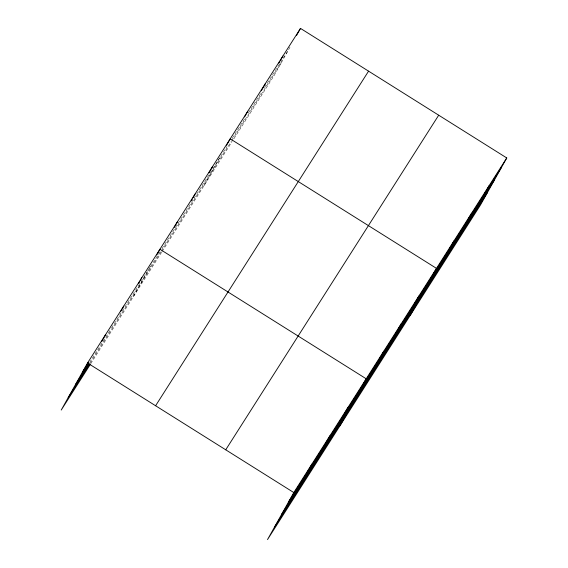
<?xml version="1.0" encoding="UTF-8"?>
<svg xmlns="http://www.w3.org/2000/svg" width="568" height="568" viewBox="0 0 568 568"><rect width="100%" height="100%" fill="white"/><g stroke="black" fill="none" stroke-linecap="round" stroke-linejoin="round"><path stroke-width="0.43" stroke-dasharray="2.84 2.13" d="M133.643 296.283L147.382 271.703M150.236 266.598L147.779 270.993L160.126 251.596M203.926 185.864L219.695 157.641M289.978 47.222L274.202 75.445L232.418 141.098M89.659 362.299L111.101 328.623M111.576 327.871L147.304 271.738M162.022 248.606L217.587 161.319M218.055 160.574L227.079 146.402M232.305 138.194L244.652 118.797M248.45 112.826L261.749 91.938M264.596 87.458L288.338 50.154M90.113 363.158L161.028 251.745M161.504 250.999L231.304 141.326M231.779 140.58L281.167 62.991M90.773 363.641L161.66 252.263M162.136 251.517L231.943 141.844"/><path stroke-width="0.85" d="M506.762 157.954L293.798 492.555L267.5 539.6L480.471 204.998L506.762 157.954L300.5 28.4L87.529 363.002L61.237 410.046L90.298 364.386M101.629 341.716L105.634 334.559M120.934 311.129L123.732 306.116M138.635 283.404L139.437 281.969M140.239 280.535L141.837 277.674M156.74 254.961L159.942 249.238L366.204 378.792L339.912 425.837M174.312 227.356L177.507 221.634M191.48 200.469L192.282 199.034M193.077 197.607L195.08 194.029M209.052 172.864L212.645 166.424M226.618 145.259L230.218 138.819L436.487 268.373L410.188 315.417M244.588 116.937L247.79 111.214M261.358 90.766L265.355 83.61M278.931 63.162L279.726 61.727M280.528 60.3L282.928 56.005M296.496 35.557L300.5 28.4M306.699 473.414L311.896 464.113M324.804 444.978L330.001 435.677M342.902 416.536L348.099 407.235M378.579 360.488L383.776 351.187M396.144 332.884L401.342 323.582M413.717 305.279L418.914 295.978M448.855 250.069L454.052 240.768M466.427 222.464L471.625 213.163M483.993 194.859L489.19 185.559M82.332 372.303L88.523 362.569M75.367 384.756L88.707 363.797M68.195 397.586L89.637 363.91M155.596 405.751L368.568 71.156M225.73 449.799L438.695 115.205M288.594 501.856L501.565 167.255M281.636 514.31L494.607 179.715M274.465 527.147L487.429 192.545M87.529 363.002L293.798 492.555"/></g></svg>
